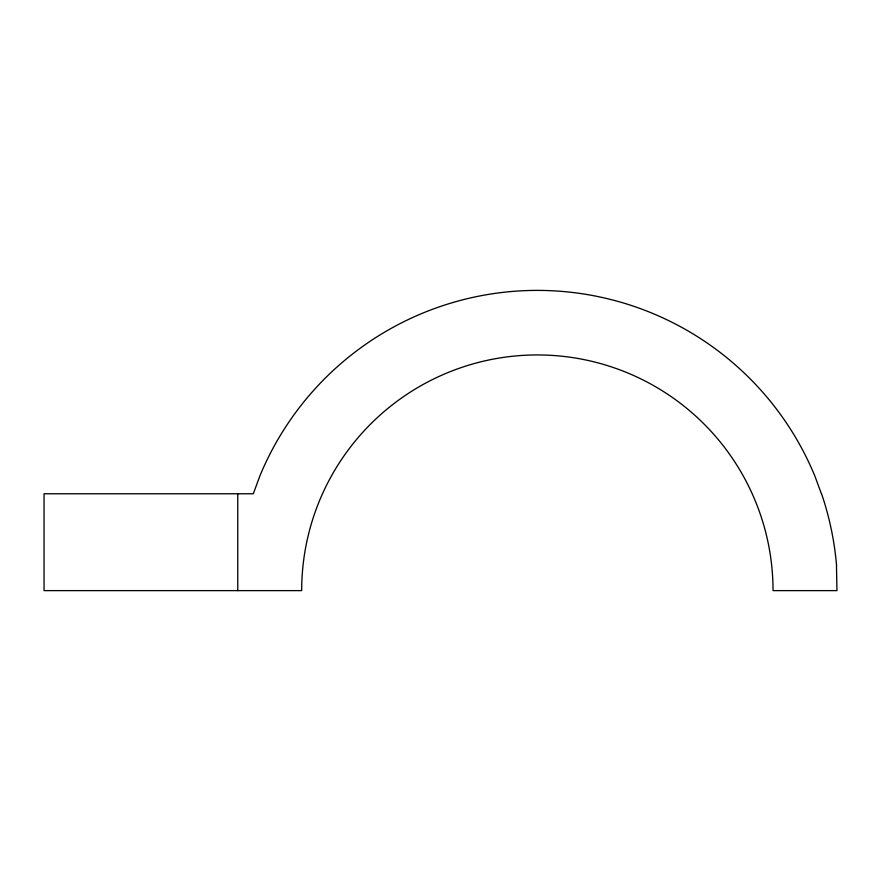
<?xml version="1.0" encoding="UTF-8"?>
<svg xmlns="http://www.w3.org/2000/svg" width="881" height="881" viewBox="0 0 881 881"><rect width="100%" height="100%" fill="white"/><g stroke="black" fill="none" stroke-linecap="round" stroke-linejoin="round"><path stroke-width="1.32" d="M821.411 493.767L814.749 475.729A300.256 300.256 0 0 0 259.961 475.729L253.299 493.767L44.05 493.767L44.05 590.622L301.676 590.622A235.679 235.679 0 0 1 537.355 354.944A235.679 235.679 0 0 1 773.033 590.622L836.95 590.622L836.476 565.998M237.76 493.767L237.76 590.622M821.51 493.635A300.256 300.256 0 0 1 836.587 565.888"/></g></svg>
